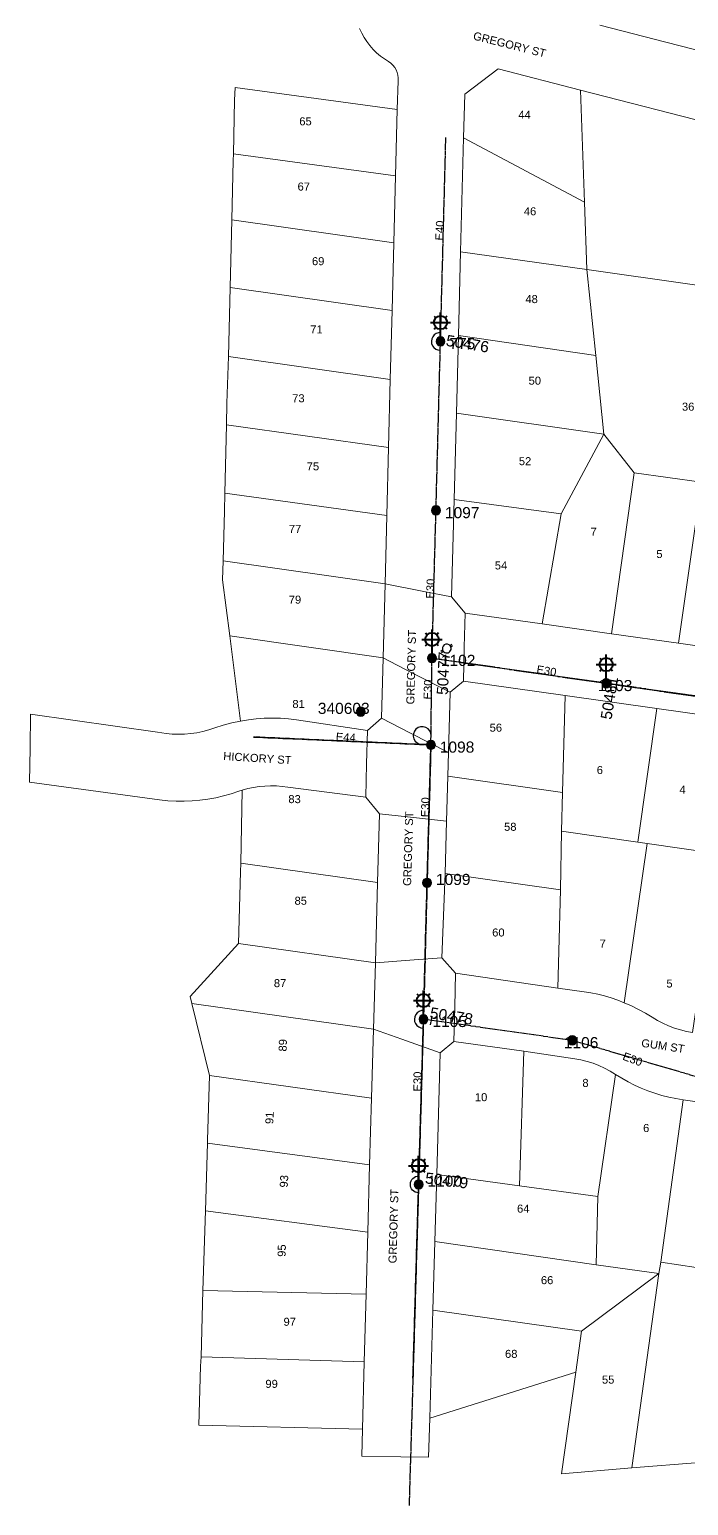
# Model space of a CAD drawing. Header units: metres. Extents: x 310453 to 311242, y 6256134 to 6256698.
# Drawn here: x 310453.2 to 310601.4, y 6256199.3 to 6256531.2 of the extents above; entities that cross this region are included whole.
import ezdxf
from ezdxf.enums import TextEntityAlignment as Align

# ---------------------------------------------------------------- set-up
doc = ezdxf.new("R2010")
doc.units = ezdxf.units.M
doc.linetypes.add('Cable Exist OH', pattern=[1, 1, 0])
doc.layers.get('0').update_dxf_attribs({"color": 6})
doc.layers.add('Cadastre Land Parcels_SP_EXT', color=9, linetype='Continuous', lineweight=5)
doc.layers.add('Cadastre Roads_SP_EXT', color=9, linetype='Continuous', lineweight=5)
for name, color, linetype in [('Equip_SP_LV_EXT', 7, 'Continuous'), ('Equip_SP_SL_EXT', 7, 'Continuous'), ('Mains_LV_EXT', 7, 'Continuous'), ('Mains_SL_EXT', 7, 'Continuous'), ('SupportsOH_SP_TR_HV_LV_SL_EXT', 7, 'Continuous')]:
    doc.layers.add(name, color=color, linetype=linetype)
doc.styles.add('iecARIAL', font='arial.ttf', dxfattribs={"height": 2})
doc.styles.add('POLE_LABEL', font='arial.ttf')
doc.styles.get("Standard").update_dxf_attribs({"font": 'arial.ttf'})

# ---------------------------------------------------------------- blocks, each defined once
blk = doc.blocks.new('LV_OH_LINKS_OPEN_EXT')
for p, q in [((-0.17, 4.97), (-0.17, 5.46)), ((0.17, 4.97), (0.17, 5.46)), ((-0.17, 3), (-0.17, 2.5)), ((0.17, 3), (0.17, 2.5))]:
    blk.add_line(p, q)
blk.add_lwpolyline([(0, 2.99, 1), (0, 4.98, 1)], format="xyb", close=True)
at = {"flags": 9}
for tag, p in [('ACTUAL_STATUS', (0, 0)), ('CONSTRUCTED_VOLTAGE', (0, -0.2)), ('OPERATING_VOLTAGE', (0, -0.6)), ('ORIENTATION', (0, -0.8)), ('OWNED_BY', (0, -1)), ('STATE', (0, -1.2)), ('SWITCH_TYPE', (0, -1.4)), ('NO_PHASES', (0, -0.4)), ('USAGE', (0, -1.6)), ('LEGEND', (0, -1.8)), ('NOTES', (0, -2))]:
    blk.add_attdef(tag, text='', height=0.2, dxfattribs=at).set_placement(p, align=Align.MIDDLE_LEFT)
at = {"flags": 1}
blk.add_attdef('Z', (0, 0), '', height=0.2, dxfattribs=at)
blk = doc.blocks.new('SL_LANTERN_EXT')
at = {"lineweight": 40}
for p, q in [((-2.25, 4.22), (2.25, 4.22)), ((-1.46, 5.68), (-1.06, 5.28)), ((0, 1.97), (0, 6.47)), ((1.46, 5.68), (1.06, 5.28)), ((-1.46, 2.76), (-1.06, 3.16)), ((0, 0), (0, 2.72)), ((1.46, 2.76), (1.06, 3.16))]:
    blk.add_line(p, q, dxfattribs=at)
blk.add_circle((0, 4.22), 1.5, dxfattribs=at)
at = {"style": 'iecARIAL', "flags": 8}
blk.add_attdef('ASSET_NUM', (1.5, 1.5), '', height=2.5, dxfattribs=at)
for tag, p, height, flags in [('OPERATING_VOLTAGE', (0.98, -1.65), 0.2, 9), ('ORIENTATION', (0.98, -1.85), 0.2, 9), ('OWNED_BY', (0.98, -2.05), 0.2, 9), ('STATE', (0.98, -2.25), 0.2, 9), ('CONSTRUCTED_VOLTAGE', (0.98, -0.65), 0.2, 9), ('CONTROL_TYPE', (0.98, -0.85), 0.2, 9), ('LANTERN_PURPOSE', (0.98, -1.05), 0.2, 9), ('LANTERN_TYPE', (0.98, -1.25), 0.2, 9), ('NO_PHASES', (0.98, -1.45), 0.2, 9), ('USAGE', (0.98, -2.45), 0.2, 9), ('CEXIST', (0.98, -2.65), 0.2, 9), ('CNEW', (0.98, -2.85), 0.2, 9), ('CNUMBER', (0.98, -3.05), 0.2, 9), ('CREMOVE', (0.98, -3.25), 0.2, 9), ('CREPLACE', (0.98, -3.45), 0.2, 9), ('LNUMBER', (2.18, -3.25), 2.5, 8), ('LKINGHEIGHT', (0.98, -3.65), 0.2, 9), ('LBRACKET', (0.98, -3.85), 0.2, 9), ('LBRACKETVOCAB', (0.98, -4.05), 0.2, 9), ('LCATEGORY', (0.98, -4.25), 0.2, 9), ('LCHARGE1', (0.98, -4.45), 0.2, 9), ('LCHARGE1PERCENT', (0.98, -4.65), 0.2, 9), ('LCHARGE2', (0.98, -4.85), 0.2, 9), ('LCHARGE2PERCENT', (0.98, -5.05), 0.2, 9), ('LCHARGE3', (0.98, -5.25), 0.2, 9), ('LCHARGE3PERCENT', (0.98, -5.45), 0.2, 9), ('LEXIST', (0.98, -5.65), 0.2, 9), ('LLAMP', (0.98, -5.85), 0.2, 9), ('LLAMPVOCAB', (0.98, -6.05), 0.2, 9), ('LMAST', (0.98, -6.25), 0.2, 9), ('LMASTVOCAB', (0.98, -6.45), 0.2, 9), ('LNEW', (0.98, -6.65), 0.2, 9), ('STREETNAME', (0.98, -9.25), 0.2, 9), ('SUBURB', (0.98, -9.45), 0.2, 1), ('LANTNUMBER', (0.98, -6.85), 0.2, 9), ('LOUTREACH', (0.98, -7.25), 0.2, 9), ('LOUTREACHVOCAB', (0.98, -7.45), 0.2, 9), ('LRATECODE', (0.98, -7.65), 0.2, 9), ('LREMOVE', (0.98, -7.85), 0.2, 9), ('LREPLACE', (0.98, -8.05), 0.2, 9), ('LTYPE', (0.98, -8.25), 0.2, 9), ('LTYPEVOCAB', (0.98, -8.45), 0.2, 9), ('LEGEND', (0.98, -8.65), 0.2, 9), ('LOCATION', (0.98, -8.85), 0.2, 9), ('NOTES', (0.98, -9.05), 0.2, 9)]:
    blk.add_attdef(tag, p, '', height=height, dxfattribs=dict(flags=flags))
blk = doc.blocks.new('POLE_EXT')
blk.add_hatch(color=256).paths.add_polyline_path([(-1, 0, 1), (1, 0, 1)])
blk.add_lwpolyline([(-1, 0, 1), (1, 0, 1)], format="xyb", close=True)
for tag, height, flags, p in [('pNumber', 2.5, 8, (-17.84, 2.07)), ('OWNED_BY', 0.2, 9, (1.35, -0.4)), ('SPECIAL_USE', 0.2, 9, (1.35, -0.8)), ('STATE', 0.2, 9, (1.35, -1)), ('cLV', 0.2, 9, (1.35, -1.4)), ('hDepth', 0.2, 9, (1.35, -1.6)), ('hDia', 0.2, 9, (1.35, -1.8)), ('cHV', 0.2, 9, (1.35, -2)), ('cLinedev', 0.2, 9, (1.35, -3.4)), ('PARENT', 0.2, 9, (1.35, -0.6)), ('USAGE', 0.2, 9, (1.35, -1.2)), ('LBRACKET', 0.2, 9, (1.35, -2.2)), ('LExisting', 0.2, 9, (1.35, -2.4)), ('LANTNUMBER', 0.2, 9, (1.35, -2.6)), ('LOther', 0.2, 9, (1.35, -2.8)), ('LRemove', 0.2, 9, (1.35, -3)), ('LEGEND', 0.2, 9, (1.35, -3.2)), ('pExisting', 0.2, 9, (1.35, -3.8)), ('pFooting', 0.2, 9, (1.35, -4.4)), ('pNew', 0.2, 9, (1.35, -4.6)), ('pRelocate', 0.2, 9, (1.35, -5)), ('pRemove', 0.2, 9, (1.35, -5.2)), ('pReplace', 0.2, 9, (1.35, -5.4)), ('pStay', 0.2, 9, (1.35, -5.6)), ('pType', 0.2, 9, (1.35, -5.8)), ('cspan', 0.2, 9, (1.35, -6)), ('STREETNAME', 0.2, 9, (1.35, -6.2)), ('SUBURB', 0.2, 9, (1.35, -6.4)), ('LOCATION', 0.2, 9, (1.35, -3.6)), ('PFNUMBER', 0.2, 9, (1.35, -4)), ('NEWPFNUMBER', 0.2, 9, (1.35, -4.2)), ('NOTES', 0.2, 9, (1.35, -6.6)), ('OPERATED_BY', 0.2, 9, (1.36, -7.01)), ('MAINTAINED_BY', 0.2, 9, (1.36, -6.81))]:
    blk.add_attdef(tag, text='', height=height, dxfattribs=dict(flags=flags)).set_placement(p, align=Align.MIDDLE_LEFT)
at = {"style": 'POLE_LABEL'}
for tag, height, flags, p in [('STRUCTURE_PLANT_NUMBER', 0.2, 9, (1.35, 0.03)), ('ASSET_NUM', 2.5, 8, (2, 2)), ('STREET_CODE', 0.2, 9, (1.35, -0.2))]:
    blk.add_attdef(tag, text='', height=height, dxfattribs=dict(at, flags=flags)).set_placement(p, align=Align.MIDDLE_LEFT)
at = {"flags": 1}
blk.add_attdef('Z', (1.35, -7.33), '', height=0.2, dxfattribs=at)
blk = doc.blocks.new('End Shackle_EXT')
blk.add_wipeout([(0, 0.25), (1.81, 0.25), (1.82, -0.25), (0, -0.25)])
blk.add_line((1.81, -1), (1.81, 1))
at = {"flags": 1}
blk.add_attdef('Z', (0, 0), '', height=0.2, dxfattribs=at)
at = {"flags": 9}
for tag, p in [('CONNECTOR_TYPE', (0, 0)), ('CONSTRUCTED_VOLTAGE', (0, -0.2)), ('OPERATING_VOLTAGE', (0, -0.6)), ('ORIENTATION', (0, -0.8)), ('OWNED_BY', (0, -1)), ('STATE', (0, -1.2)), ('NO_PHASES', (0, -0.4)), ('USAGE', (0, -1.4)), ('NOTES', (0, -1.6))]:
    blk.add_attdef(tag, text='', height=0.2, dxfattribs=at).set_placement(p, align=Align.MIDDLE_LEFT)

msp = doc.modelspace()

# ---------------------------------------------------------------- linework, layer by layer
at = {"layer": 'Cadastre Land Parcels_SP_EXT', "linetype": 'Continuous'}
for points in [[(310577.16, 6256517.59), (310558.63, 6256522.37), (310551.11, 6256516.66), (310550.85, 6256506.85), (310578.01, 6256492.44), (310577.16, 6256517.59)], [(310535.93, 6256513.27), (310499.48, 6256518.21), (310499.34, 6256515.32), (310499.1, 6256503.3), (310535.54, 6256498.3), (310535.93, 6256513.27)], [(310640.28, 6256501.43), (310577.16, 6256517.59), (310578.01, 6256492.44), (310578.53, 6256477.27), (310625.4, 6256470.6), (310619.79, 6256429.88), (310631.74, 6256428.26), (310632.73, 6256428.07), (310633.4, 6256443.4), (310634.09, 6256458.65), (310640.28, 6256501.43)], [(310578.01, 6256492.44), (310550.85, 6256506.85), (310550.17, 6256481.23), (310578.53, 6256477.27), (310578.01, 6256492.44)], [(310535.54, 6256498.3), (310499.1, 6256503.3), (310498.98, 6256501.8), (310498.71, 6256488.44), (310535.14, 6256483.23), (310535.54, 6256498.3)], [(310535.14, 6256483.23), (310498.71, 6256488.44), (310498.34, 6256473.19), (310534.75, 6256468.05), (310535.14, 6256483.23)], [(310578.53, 6256477.27), (310550.17, 6256481.23), (310549.68, 6256462.41), (310580.54, 6256457.91), (310578.53, 6256477.27)], [(310619.79, 6256429.88), (310625.4, 6256470.6), (310578.53, 6256477.27), (310580.54, 6256457.91), (310582.37, 6256440.22), (310589.17, 6256431.57), (310604.32, 6256429.42), (310619.4, 6256427.28), (310619.79, 6256429.88)], [(310534.75, 6256468.05), (310498.34, 6256473.19), (310497.94, 6256457.71), (310534.35, 6256452.56), (310534.75, 6256468.05)], [(310580.54, 6256457.91), (310549.68, 6256462.41), (310549.22, 6256444.93), (310582.37, 6256440.22), (310580.54, 6256457.91)], [(310534.35, 6256452.56), (310497.94, 6256457.71), (310497.59, 6256447.2), (310497.54, 6256442.31), (310533.96, 6256437.26), (310534.35, 6256452.56)], [(310582.37, 6256440.22), (310549.22, 6256444.93), (310548.7, 6256425.56), (310572.76, 6256422.31), (310582.37, 6256440.22)], [(310533.96, 6256437.26), (310497.54, 6256442.31), (310497.15, 6256426.95), (310533.57, 6256421.93), (310533.96, 6256437.26)], [(310589.17, 6256431.57), (310582.37, 6256440.22), (310572.76, 6256422.31), (310568.51, 6256397.55), (310584.07, 6256395.35), (310589.17, 6256431.57)], [(310604.32, 6256429.42), (310589.17, 6256431.57), (310584.07, 6256395.35), (310599.18, 6256393.21), (310604.32, 6256429.42)], [(310619.4, 6256427.28), (310604.32, 6256429.42), (310599.18, 6256393.21), (310614.34, 6256391.06), (310619.4, 6256427.28)], [(310533.57, 6256421.93), (310497.15, 6256426.95), (310497.06, 6256422.93), (310496.76, 6256411.78), (310533.18, 6256406.57), (310533.57, 6256421.93)], [(310572.76, 6256422.31), (310548.7, 6256425.56), (310548.13, 6256403.66), (310551.16, 6256400.01), (310568.51, 6256397.55), (310572.76, 6256422.31)], [(310533.18, 6256406.57), (310496.76, 6256411.78), (310496.63, 6256407.47), (310498.24, 6256394.87), (310532.72, 6256389.92), (310533.18, 6256406.57)], [(310532.72, 6256389.92), (310498.24, 6256394.87), (310500.65, 6256375.72), (310502.43, 6256376.01), (310504.22, 6256376.22), (310506.02, 6256376.35), (310507.82, 6256376.39), (310509.63, 6256376.35), (310511.43, 6256376.23), (310513.22, 6256376.03), (310529.21, 6256373.6), (310532.4, 6256376.34), (310532.72, 6256389.92)], [(310573.67, 6256381.48), (310550.83, 6256384.72), (310547.81, 6256382.19), (310547.44, 6256368.63), (310547.3, 6256363.33), (310573.11, 6256359.67), (310573.67, 6256381.48)], [(310594.29, 6256378.54), (310573.67, 6256381.48), (310573.11, 6256359.67), (310572.89, 6256350.94), (310590.01, 6256348.49), (310594.29, 6256378.54)], [(310612.37, 6256375.97), (310594.29, 6256378.54), (310590.01, 6256348.49), (310592.09, 6256348.19), (310608.22, 6256345.89), (310612.37, 6256375.97)], [(310572.89, 6256350.94), (310573.11, 6256359.67), (310547.3, 6256363.33), (310547.02, 6256353.22), (310546.7, 6256341.42), (310572.6, 6256337.76), (310572.89, 6256350.94)], [(310528.82, 6256358.61), (310511.31, 6256360.85), (310510.03, 6256361.03), (310508.74, 6256361.13), (310507.44, 6256361.16), (310506.15, 6256361.11), (310504.86, 6256361), (310503.58, 6256360.81), (310502.31, 6256360.55), (310501.06, 6256360.21), (310500.71, 6256343.8), (310531.5, 6256339.41), (310531.93, 6256354.86), (310528.82, 6256358.61)], [(310592.09, 6256348.19), (310590.01, 6256348.49), (310572.89, 6256350.94), (310572.6, 6256337.76), (310572.01, 6256315.68), (310577.93, 6256314.82), (310579.48, 6256314.58), (310581.01, 6256314.28), (310582.53, 6256313.91), (310584.04, 6256313.47), (310585.52, 6256312.96), (310586.98, 6256312.39), (310592.09, 6256348.19)], [(310607.6, 6256341.08), (310608.22, 6256345.89), (310592.09, 6256348.19), (310586.98, 6256312.39), (310588.59, 6256311.66), (310590.17, 6256310.87), (310591.72, 6256310.02), (310593.24, 6256309.11), (310594.44, 6256308.4), (310595.68, 6256307.76), (310596.95, 6256307.19), (310598.26, 6256306.7), (310599.59, 6256306.28), (310600.94, 6256305.94), (310602.3, 6256305.68), (310607.6, 6256341.08)], [(310531.5, 6256339.41), (310500.71, 6256343.8), (310500.65, 6256341.82), (310500.2, 6256325.7), (310531, 6256321.36), (310531.5, 6256339.41)], [(310572.6, 6256337.76), (310546.7, 6256341.42), (310545.97, 6256322.5), (310549.04, 6256319.06), (310572.01, 6256315.68), (310572.6, 6256337.76)], [(310531, 6256321.36), (310500.2, 6256325.7), (310489.33, 6256313.81), (310489.73, 6256312.18), (310530.57, 6256306.44), (310531, 6256321.36)], [(310530.57, 6256306.44), (310489.73, 6256312.18), (310493.7, 6256296.04), (310530.14, 6256290.92), (310530.57, 6256306.44)], [(310564.38, 6256301.46), (310548.64, 6256303.67), (310545.59, 6256301.11), (310544.83, 6256273.78), (310563.41, 6256271.23), (310564.38, 6256301.46)], [(310585, 6256296.27), (310583.8, 6256297.01), (310582.55, 6256297.68), (310581.26, 6256298.27), (310579.94, 6256298.78), (310578.59, 6256299.2), (310577.22, 6256299.54), (310575.83, 6256299.79), (310564.38, 6256301.46), (310563.41, 6256271.23), (310581.02, 6256268.8), (310585, 6256296.27)], [(310493.24, 6256280.82), (310529.71, 6256275.97), (310530.14, 6256290.92), (310493.7, 6256296.04), (310493.26, 6256281.5), (310493.24, 6256280.82)], [(310600.23, 6256290.55), (310598.6, 6256290.83), (310596.99, 6256291.16), (310595.41, 6256291.56), (310593.84, 6256292.03), (310592.29, 6256292.58), (310590.77, 6256293.18), (310589.28, 6256293.86), (310587.82, 6256294.6), (310586.39, 6256295.4), (310585, 6256296.27), (310581.02, 6256268.8), (310580.64, 6256253.48), (310594.78, 6256251.52), (310595.16, 6256254.02), (310600.23, 6256290.55)], [(310621.47, 6256287.5), (310600.23, 6256290.55), (310595.16, 6256254.02), (310607.14, 6256252.26), (310611.62, 6256263.25), (310621.47, 6256287.5)], [(310492.77, 6256265.56), (310529.3, 6256260.79), (310529.71, 6256275.97), (310493.24, 6256280.82), (310492.77, 6256265.56)], [(310581.02, 6256268.8), (310563.41, 6256271.23), (310544.83, 6256273.78), (310544.38, 6256258.68), (310580.64, 6256253.48), (310581.02, 6256268.8)], [(310529.3, 6256260.79), (310492.77, 6256265.56), (310492.2, 6256247.69), (310528.9, 6256246.87), (310529.3, 6256260.79)], [(310594.78, 6256251.52), (310580.64, 6256253.48), (310544.38, 6256258.68), (310543.93, 6256243.27), (310577.38, 6256238.56), (310594.78, 6256251.52)], [(310611.24, 6256242.54), (310613.22, 6256251.37), (310607.14, 6256252.26), (310595.16, 6256254.02), (310594.78, 6256251.52), (310588.66, 6256207.77), (310603.87, 6256209.03), (310611.24, 6256242.54)], [(310588.66, 6256207.77), (310594.78, 6256251.52), (310577.38, 6256238.56), (310576.09, 6256229.35), (310572.86, 6256206.47), (310588.66, 6256207.77)], [(310528.9, 6256246.87), (310492.2, 6256247.69), (310491.78, 6256232.79), (310528.48, 6256231.67), (310528.9, 6256246.87)], [(310577.38, 6256238.56), (310543.93, 6256243.27), (310543.22, 6256218.96), (310576.09, 6256229.35), (310577.38, 6256238.56)], [(310528.48, 6256231.67), (310491.78, 6256232.79), (310491.68, 6256230.66), (310491.31, 6256217.37), (310528.07, 6256216.47), (310528.48, 6256231.67)]]:
    msp.add_lwpolyline(points, close=True, dxfattribs=at)
at = {"layer": 'Cadastre Roads_SP_EXT', "linetype": 'Continuous'}
for points in [[(310527.46, 6256531.44), (310527.93, 6256530.41), (310528.47, 6256529.43), (310529.07, 6256528.5), (310529.74, 6256527.61), (310530.47, 6256526.77), (310531.26, 6256525.99), (310532.11, 6256525.27), (310533.01, 6256524.62), (310533.95, 6256524.03), (310534.47, 6256523.66), (310534.94, 6256523.22), (310535.34, 6256522.72), (310535.66, 6256522.17), (310535.91, 6256521.58), (310536.07, 6256520.97), (310536.15, 6256520.33), (310536.13, 6256519.69), (310535.93, 6256513.27), (310535.54, 6256498.3), (310535.14, 6256483.23), (310534.75, 6256468.05), (310534.35, 6256452.56), (310533.96, 6256437.26), (310533.57, 6256421.93), (310533.18, 6256406.57), (310541.87, 6256404.88), (310548.13, 6256403.66), (310548.7, 6256425.56), (310549.22, 6256444.93), (310549.68, 6256462.41), (310550.17, 6256481.23), (310550.85, 6256506.85), (310551.11, 6256516.66), (310558.63, 6256522.37), (310577.16, 6256517.59), (310640.28, 6256501.43)], [(310611.21, 6256524.58), (310596.29, 6256528.38), (310581.47, 6256532.17)], [(310602.3, 6256305.68), (310600.94, 6256305.94), (310599.59, 6256306.28), (310598.26, 6256306.7), (310596.95, 6256307.19), (310595.68, 6256307.76), (310594.44, 6256308.4), (310593.24, 6256309.11), (310591.72, 6256310.02), (310590.17, 6256310.87), (310588.59, 6256311.66), (310586.98, 6256312.39), (310585.52, 6256312.96), (310584.04, 6256313.47), (310582.53, 6256313.91), (310581.01, 6256314.28), (310579.48, 6256314.58), (310577.93, 6256314.82), (310572.01, 6256315.68), (310572.01, 6256315.68), (310549.04, 6256319.06), (310548.84, 6256311.36), (310548.64, 6256303.67), (310564.38, 6256301.46), (310575.83, 6256299.79), (310577.22, 6256299.54), (310578.59, 6256299.2), (310579.94, 6256298.78), (310581.26, 6256298.27), (310582.55, 6256297.68), (310583.8, 6256297.01), (310585, 6256296.27), (310586.39, 6256295.4), (310587.82, 6256294.6), (310589.28, 6256293.86), (310590.77, 6256293.18), (310592.29, 6256292.58), (310593.84, 6256292.03), (310595.41, 6256291.56), (310596.99, 6256291.16), (310598.6, 6256290.83), (310600.23, 6256290.55), (310621.47, 6256287.5)]]:
    msp.add_lwpolyline(points, dxfattribs=at)
for points in [[(310568.51, 6256397.55), (310551.16, 6256400.01), (310551, 6256392.36), (310550.83, 6256384.72), (310573.67, 6256381.48), (310594.29, 6256378.54), (310612.37, 6256375.97), (310630.52, 6256373.39), (310658.38, 6256369.43), (310659.37, 6256377.02), (310660.35, 6256384.55), (310632.52, 6256388.49), (310614.34, 6256391.06), (310599.18, 6256393.21), (310584.07, 6256395.35), (310568.51, 6256397.55)], [(310547.81, 6256382.19), (310539.22, 6256386.59), (310532.72, 6256389.92), (310532.4, 6256376.34), (310538.88, 6256373.02), (310547.44, 6256368.63), (310547.81, 6256382.19)], [(310482.01, 6256373.2), (310453.42, 6256377.3), (310453.32, 6256369.66), (310453.21, 6256362.02), (310482.42, 6256358), (310484.29, 6256357.81), (310486.18, 6256357.7), (310487.97, 6256357.69), (310489.76, 6256357.76), (310491.55, 6256357.92), (310493.33, 6256358.16), (310495.09, 6256358.48), (310496.84, 6256358.89), (310498.56, 6256359.39), (310500.26, 6256359.96), (310500.3, 6256359.97), (310501.06, 6256360.21), (310502.31, 6256360.55), (310503.58, 6256360.81), (310504.86, 6256361), (310506.15, 6256361.11), (310507.44, 6256361.16), (310508.74, 6256361.13), (310510.03, 6256361.03), (310511.31, 6256360.85), (310528.82, 6256358.61), (310529.02, 6256366.11), (310529.21, 6256373.6), (310513.22, 6256376.03), (310511.43, 6256376.23), (310509.63, 6256376.35), (310507.82, 6256376.39), (310506.02, 6256376.35), (310504.22, 6256376.22), (310502.43, 6256376.01), (310500.65, 6256375.72), (310498.7, 6256375.31), (310496.78, 6256374.8), (310494.89, 6256374.19), (310493.57, 6256373.75), (310492.22, 6256373.39), (310490.86, 6256373.11), (310489.48, 6256372.91), (310488.09, 6256372.79), (310486.7, 6256372.75), (310485.31, 6256372.8), (310483.92, 6256372.93), (310482.01, 6256373.2)], [(310547.02, 6256353.22), (310538.21, 6256354.18), (310531.93, 6256354.86), (310531.5, 6256339.41), (310531, 6256321.36), (310539.75, 6256322.02), (310545.97, 6256322.5), (310546.7, 6256341.42), (310547.02, 6256353.22)], [(310545.59, 6256301.11), (310536.94, 6256304.18), (310530.57, 6256306.44), (310530.14, 6256290.92), (310529.71, 6256275.97), (310529.3, 6256260.79), (310528.9, 6256246.87), (310528.48, 6256231.67), (310528.07, 6256216.47), (310527.92, 6256210.45), (310536.71, 6256210.31), (310542.96, 6256210.21), (310543.22, 6256218.96), (310543.93, 6256243.27), (310544.38, 6256258.68), (310544.83, 6256273.78), (310545.59, 6256301.11)]]:
    msp.add_lwpolyline(points, close=True, dxfattribs=at)
at = {"layer": 'Mains_LV_EXT', "linetype": 'Cable Exist OH'}
for points in [[(310545.64, 6256461.1), (310546.85, 6256506.95)], [(310544.63, 6256423.09), (310545.64, 6256461.1)], [(310543.73, 6256389.87), (310544.63, 6256423.09)], [(310543.48, 6256370.37), (310543.73, 6256389.87)], [(310582.9, 6256384.21), (310543.7, 6256389.85)], [(310620.17, 6256378.91), (310582.9, 6256384.21)], [(310543.48, 6256370.37), (310503.62, 6256372.13)], [(310542.62, 6256339.36), (310543.48, 6256370.37)], [(310614.25, 6256292.51), (310575.26, 6256303.91)], [(310539.44, 6256227.99), (310540.72, 6256271.52)]]:
    msp.add_lwpolyline(points, dxfattribs=at)
at = {"layer": 'Mains_LV_EXT', "linetype": 'Continuous'}
for points in [[(310545.69, 6256463.1, 1.022984), (310545.59, 6256459.1)], [(310543.51, 6256372.37, 2.469207), (310541.49, 6256370.45)], [(310541.87, 6256310.67, 1.024557), (310541.76, 6256306.67)], [(310540.66, 6256269.64, -0.975677), (310540.77, 6256273.43)]]:
    msp.add_lwpolyline(points, format="xyb", dxfattribs=at)
at = {"layer": 'Mains_SL_EXT', "linetype": 'Cable Exist OH'}
for points in [[(310543.73, 6256389.87), (310544.63, 6256423.09), (310545.64, 6256461.1)], [(310543.48, 6256370.37), (310543.73, 6256389.87)], [(310543.73, 6256389.87), (310582.9, 6256384.21)], [(310582.9, 6256384.21), (310617.29, 6256379.24)], [(310503.62, 6256372.13), (310543.48, 6256370.37)], [(310540.72, 6256271.52), (310539.44, 6256227.99), (310538.57, 6256199.34)]]:
    msp.add_lwpolyline(points, dxfattribs=at)

# ---------------------------------------------------------------- block references
at = {"layer": 'Equip_SP_LV_EXT', "rotation": 303.1414236628752}
msp.add_blockref('LV_OH_LINKS_OPEN_EXT', (310543.7, 6256389.85), dxfattribs=at)
at = {"layer": 'Equip_SP_SL_EXT'}
ref = msp.add_blockref('SL_LANTERN_EXT', (310545.64, 6256461.1), dxfattribs=at)
ref.add_attrib('ASSET_NUM', '50476', dxfattribs={"layer": '0', "height": 2.5, "rotation": 350.5834, "style": 'iecARIAL'}).set_placement((310547.14, 6256462.6), align=Align.TOP_LEFT)
ref = msp.add_blockref('SL_LANTERN_EXT', (310543.73, 6256389.87), dxfattribs=at)
ref.add_attrib('ASSET_NUM', '50477', dxfattribs={"layer": '0', "height": 2.5, "rotation": 87.3708, "style": 'iecARIAL'}).set_placement((310545.23, 6256391.37), align=Align.TOP_RIGHT)
ref = msp.add_blockref('SL_LANTERN_EXT', (310582.9, 6256384.21), dxfattribs=at)
ref.add_attrib('ASSET_NUM', '50481', dxfattribs={"layer": '0', "height": 2.5, "rotation": 80.8113, "style": 'iecARIAL'}).set_placement((310584.4, 6256385.71), align=Align.MIDDLE_RIGHT)
ref = msp.add_blockref('SL_LANTERN_EXT', (310541.81, 6256308.67), dxfattribs=at)
ref.add_attrib('ASSET_NUM', '50478', dxfattribs={"layer": '0', "height": 2.5, "rotation": 350.8903, "style": 'iecARIAL'}).set_placement((310543.31, 6256310.17), align=Align.MIDDLE_LEFT)
ref = msp.add_blockref('SL_LANTERN_EXT', (310540.72, 6256271.52), dxfattribs=at)
ref.add_attrib('ASSET_NUM', '50479', dxfattribs={"layer": '0', "height": 2.5, "rotation": 352.8434, "style": 'iecARIAL'}).set_placement((310542.22, 6256273.02), align=Align.MIDDLE_LEFT)
at = {"layer": 'SupportsOH_SP_TR_HV_LV_SL_EXT'}
ref = msp.add_blockref('POLE_EXT', (310545.64, 6256461.1), dxfattribs=at)
ref.add_attrib('ASSET_NUM', '775', dxfattribs={"layer": '0', "height": 2.5, "style": 'POLE_LABEL'}).set_placement((310547.64, 6256461.85), align=Align.TOP_LEFT)
ref = msp.add_blockref('POLE_EXT', (310544.63, 6256423.09), dxfattribs=at)
ref.add_attrib('ASSET_NUM', '1097', dxfattribs={"layer": '0', "height": 2.5, "style": 'POLE_LABEL'}).set_placement((310546.64, 6256423.84), align=Align.TOP_LEFT)
ref = msp.add_blockref('POLE_EXT', (310543.73, 6256389.87), dxfattribs=at)
ref.add_attrib('ASSET_NUM', '1102', dxfattribs={"layer": '0', "height": 2.5, "style": 'POLE_LABEL'}).set_placement((310545.73, 6256390.62), align=Align.TOP_LEFT)
ref = msp.add_blockref('POLE_EXT', (310582.9, 6256384.21), dxfattribs=at)
ref.add_attrib('ASSET_NUM', '1103', dxfattribs={"layer": '0', "height": 2.5, "style": 'POLE_LABEL'}).set_placement((310584.9, 6256384.96), align=Align.TOP_CENTER)
ref = msp.add_blockref('POLE_EXT', (310527.71, 6256377.83), dxfattribs=at)
ref.add_attrib('ASSET_NUM', '340603', dxfattribs={"layer": '0', "height": 2.5, "style": 'POLE_LABEL'}).set_placement((310529.71, 6256378.58), align=Align.MIDDLE_RIGHT)
ref = msp.add_blockref('POLE_EXT', (310543.48, 6256370.37), dxfattribs=at)
ref.add_attrib('ASSET_NUM', '1098', dxfattribs={"layer": '0', "height": 2.5, "style": 'POLE_LABEL'}).set_placement((310545.48, 6256371.12), align=Align.TOP_LEFT)
ref = msp.add_blockref('POLE_EXT', (310542.62, 6256339.36), dxfattribs=at)
ref.add_attrib('ASSET_NUM', '1099', dxfattribs={"layer": '0', "height": 2.5, "style": 'POLE_LABEL'}).set_placement((310544.62, 6256340.11), align=Align.MIDDLE_LEFT)
ref = msp.add_blockref('POLE_EXT', (310575.26, 6256303.91), dxfattribs=at)
ref.add_attrib('ASSET_NUM', '1106', dxfattribs={"layer": '0', "height": 2.5, "style": 'POLE_LABEL'}).set_placement((310577.26, 6256304.66), align=Align.TOP_CENTER)
ref = msp.add_blockref('POLE_EXT', (310540.72, 6256271.52), dxfattribs=at)
ref.add_attrib('ASSET_NUM', '1100', dxfattribs={"layer": '0', "height": 2.5, "style": 'POLE_LABEL'}).set_placement((310542.72, 6256272.27), align=Align.MIDDLE_LEFT)

# ---------------------------------------------------------------- texts
at = {"layer": 'Cadastre Land Parcels_SP_EXT'}
for s, p in [('65', (310513.88, 6256509.68)), ('44', (310563.15, 6256511.18)), ('67', (310513.49, 6256495.01)), ('46', (310564.39, 6256489.45)), ('69', (310516.73, 6256478.23)), ('48', (310564.73, 6256469.71)), ('71', (310516.34, 6256462.88)), ('50', (310565.45, 6256451.37)), ('73', (310512.28, 6256447.41)), ('36', (310599.94, 6256445.52)), ('52', (310563.26, 6256433.26)), ('75', (310515.55, 6256432.11)), ('77', (310511.54, 6256418.03)), ('7', (310579.38, 6256417.4)), ('54', (310557.85, 6256409.82)), ('5', (310594.18, 6256412.39)), ('79', (310511.51, 6256402.12)), ('81', (310512.33, 6256378.67)), ('56', (310556.69, 6256373.34)), ('6', (310580.79, 6256363.82)), ('83', (310511.42, 6256357.27)), ('4', (310599.39, 6256359.42)), ('58', (310559.94, 6256351.05)), ('85', (310512.81, 6256334.42)), ('60', (310557.26, 6256327.28)), ('7', (310581.42, 6256324.79)), ('87', (310508.16, 6256315.89)), ('5', (310596.45, 6256315.81)), ('8', (310577.55, 6256293.46)), ('10', (310553.37, 6256290.25)), ('6', (310591.21, 6256283.32)), ('64', (310562.86, 6256265.19)), ('66', (310568.22, 6256249.1)), ('97', (310510.34, 6256239.75)), ('68', (310560.15, 6256232.53)), ('99', (310506.26, 6256225.79)), ('55', (310581.95, 6256226.74))]:
    msp.add_text(s, height=1.8, dxfattribs=at).set_placement(p)
for s, rotation, p in [('89', 88.3949, (310511.03, 6256301.39)), ('91', 86.6519, (310508.01, 6256285.05)), ('93', 86.816, (310511.26, 6256270.79)), ('95', 88.3457, (310510.79, 6256255.23))]:
    msp.add_text(s, height=1.8, rotation=rotation, dxfattribs=at).set_placement(p)
at = {"layer": 'Cadastre Roads_SP_EXT'}
for s, rotation, p in [('GREGORY ST', 345.8479, (310552.84, 6256529.02)), ('GREGORY ST', 88.5869, (310539.74, 6256379.45)), ('HICKORY ST', 356.376, (310496.74, 6256366.98)), ('GREGORY ST', 88.2332, (310539.01, 6256338.62)), ('GUM ST', 351.6684, (310590.7, 6256302.5)), ('GREGORY ST', 88.3795, (310535.73, 6256253.75))]:
    msp.add_text(s, height=1.8, rotation=rotation, dxfattribs=at).set_placement(p)
at = {"layer": 'Mains_LV_EXT'}
for s, rotation, p in [('E40', 87.4099, (310546.24, 6256483.75)), ('E30', 87.3872, (310544.15, 6256403.22)), ('E30', 350.7248, (310567.14, 6256386.51)), ('E30', 88.1958, (310543.61, 6256380.55)), ('E44', 356.3458, (310522.05, 6256371.32)), ('E30', 88.4039, (310543.03, 6256354.09)), ('E30', 339.0906, (310586.44, 6256299.64)), ('E30', 89.3869, (310541.33, 6256292.42))]:
    msp.add_text(s, height=1.8, rotation=rotation, dxfattribs=at).set_placement(p)

# ---------------------------------------------------------------- next in the draw order: block references
at = {"layer": 'Mains_LV_EXT', "rotation": 350.4798697586608}
msp.add_blockref('End Shackle_EXT', (310541.81, 6256308.67), dxfattribs=at)

# ---------------------------------------------------------------- next in the draw order: linework, layer by layer
at = {"layer": 'Mains_LV_EXT', "linetype": 'Cable Exist OH'}
for points in [[(310541.81, 6256308.67), (310542.62, 6256339.36)], [(310540.72, 6256271.52), (310541.81, 6256308.67)], [(310575.26, 6256303.91), (310541.81, 6256308.67)]]:
    msp.add_lwpolyline(points, dxfattribs=at)
at = {"layer": 'Mains_SL_EXT', "linetype": 'Cable Exist OH'}
for points in [[(310543.48, 6256370.37), (310542.62, 6256339.36), (310541.81, 6256308.67)], [(310541.81, 6256308.67), (310540.72, 6256271.52)], [(310614.25, 6256292.51), (310575.26, 6256303.91), (310541.81, 6256308.67)]]:
    msp.add_lwpolyline(points, dxfattribs=at)

# ---------------------------------------------------------------- next in the draw order: block references
at = {"layer": 'SupportsOH_SP_TR_HV_LV_SL_EXT'}
ref = msp.add_blockref('POLE_EXT', (310541.81, 6256308.67), dxfattribs=at)
ref.add_attrib('ASSET_NUM', '1105', dxfattribs={"layer": '0', "height": 2.5, "style": 'POLE_LABEL'}).set_placement((310543.81, 6256309.42), align=Align.TOP_LEFT)

doc.saveas('drawing.dxf')
